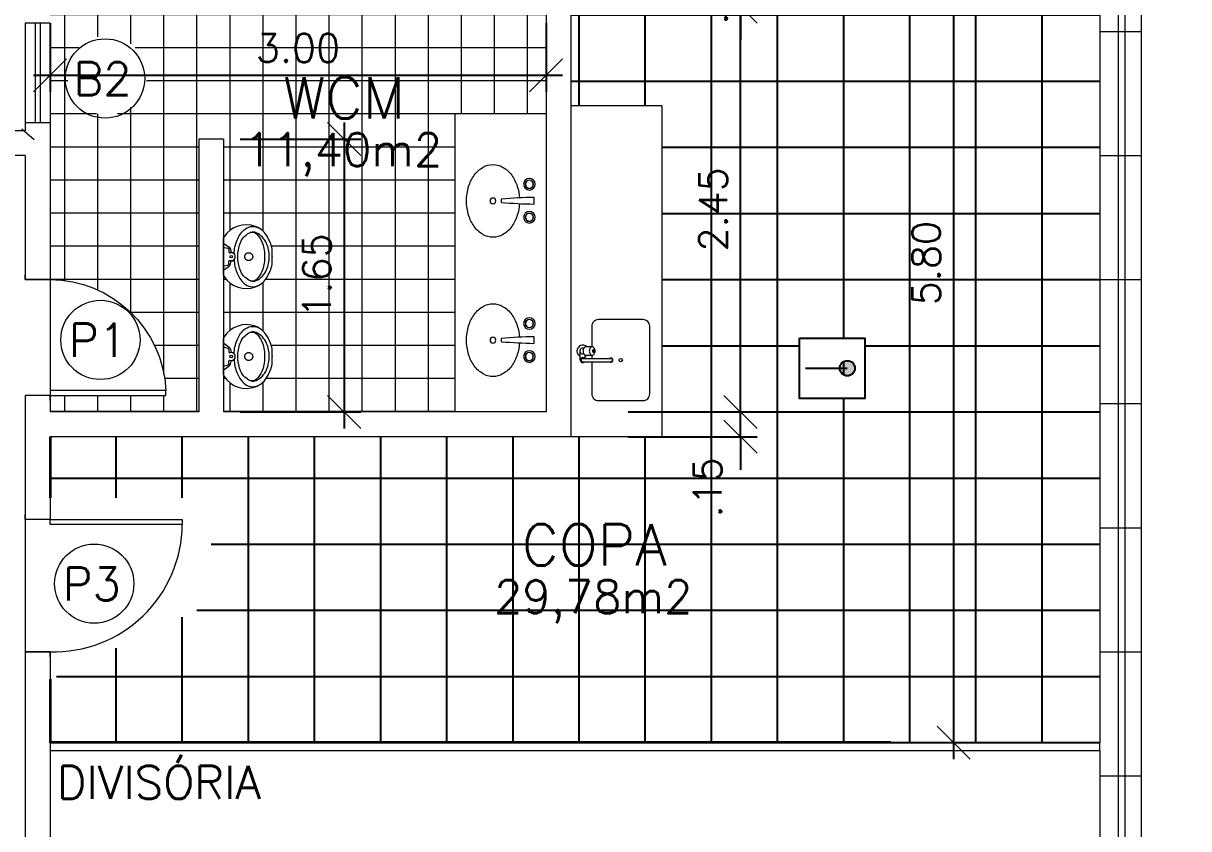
# Model space of a CAD drawing. Header units: millimetres. Extents: x 521 to 1055, y 261 to 520.
# Drawn here: x 540.3 to 547.35, y 417.68 to 422.55 of the extents above; entities that cross this region are included whole.
import ezdxf
from ezdxf.enums import TextEntityAlignment as Align

# ---------------------------------------------------------------- set-up
doc = ezdxf.new("R2010")
doc.units = ezdxf.units.MM
doc.linetypes.add('CONTINU', pattern=[0])
doc.linetypes.add('DASHDOT', pattern=[1, 0.5, -0.25, 0, -0.25])
doc.layers.add('0.1', color=8, linetype='Continuous', lineweight=13)
doc.layers.add('ppci', color=8, linetype='Continuous')
doc.styles.add('ROMANS', font='romans')
doc.styles.get("Standard").update_dxf_attribs({"font": 'romans.shx'})
doc.dimstyles.new('Fares Eng - 50', dxfattribs={"dimscale": 2, "dimtxt": 0.085, "dimasz": 0.1, "dimexe": 0.05, "dimexo": 0.05, "dimgap": 0.04, "dimtad": 1, "dimzin": 4, "dimdsep": 46, "dimtxsty": 'ROMANS', "dimblk1": 'OBLIQUE', "dimblk2": 'OBLIQUE', "dimsah": 1, "dimcen": 0.05, "dimdle": 0.05, "dimclrd": 8, "dimclre": 8, "dimclrt": 8, "dimaunit": 1, "dimadec": 0, "dimazin": 0, "dimtfac": 1, "dimtix": 1, "dimtmove": 2, "dimatfit": 0, "dimldrblk": 'OPEN90', "dimfxl": 1, "dimtolj": 1, "dimtzin": 0, "dimarcsym": 0})

# ---------------------------------------------------------------- blocks, each defined once
blk = doc.blocks.new('P80')
for points in [[(0, 0.86), (0, 0.83), (0.15, 0.83), (0.15, 0.86)], [(0, 0), (0, 0.03), (0.15, 0.03), (0.15, 0)]]:
    blk.add_lwpolyline(points)
blk.add_lwpolyline([(-0.8, 0.06), (0, 0.06), (0, 0.03), (-0.8, 0.03)], close=True)
at = {"color": 8}
blk.add_arc((-0.0251, 0.0555), 0.7749, 88.14082, 179.6698, dxfattribs=at)
blk = doc.blocks.new('_OBLIQUE')
at = {"color": 0, "linetype": 'ByBlock'}
blk.add_line((-0.5, -0.5), (0.5, 0.5), dxfattribs=at)
blk = doc.blocks.new('*D1209')
at = {"layer": '0.1', "color": 8, "linetype": 'CONTINU', "lineweight": -2, "transparency": 16777216}
for p, q in [((544.6402, 422.7965), (544.6402, 422.9965)), ((543.9615, 422.7965), (544.7402, 422.7965)), ((544.6402, 422.6465), (544.6402, 422.7965)), ((543.9615, 422.6465), (544.7402, 422.6465)), ((544.6402, 422.6465), (544.6402, 422.4465))]:
    blk.add_line(p, q, dxfattribs=at)
at = {"layer": 'DEFPOINTS', "color": 0, "linetype": 'CONTINU', "lineweight": -2, "transparency": 16777216}
for p in [(543.8615, 422.7965), (544.6402, 422.7965), (543.8615, 422.6465)]:
    blk.add_point(p, dxfattribs=at)
at = {"layer": '0.1', "color": 8, "linetype": 'CONTINU', "lineweight": -2, "transparency": 16777216, "xscale": 0.2, "yscale": 0.2, "zscale": 0.2}
for p, rotation in [((544.6402, 422.7965), 270), ((544.6402, 422.6465), 90)]:
    blk.add_blockref('_OBLIQUE', p, dxfattribs=dict(at, rotation=rotation))
at = {"layer": '0.1', "color": 8, "linetype": 'CONTINU', "transparency": 16777216, "insert": (544.4752, 422.7215), "char_height": 0.17, "attachment_point": 5, "rotation": 90, "style": 'ROMANS'}
blk.add_mtext('\\A1;.15', dxfattribs=at)
blk = doc.blocks.new('_Open90')
at = {"color": 0, "linetype": 'ByBlock', "lineweight": -2}
for p, q in [((-0.5, 0.5), (0, 0)), ((0, 0), (-1, 0)), ((0, 0), (-0.5, -0.5))]:
    blk.add_line(p, q, dxfattribs=at)
blk = doc.blocks.new('*D1211')
at = {"layer": '0.1', "color": 8, "linetype": 'CONTINU', "lineweight": -2, "transparency": 16777216}
for p, q in [((544.6402, 420.1965), (544.6402, 420.3965)), ((543.9615, 420.1965), (544.7402, 420.1965)), ((544.6402, 420.0465), (544.6402, 420.1965)), ((543.9615, 420.0465), (544.7402, 420.0465)), ((544.6402, 420.0465), (544.6402, 419.8465))]:
    blk.add_line(p, q, dxfattribs=at)
at = {"layer": 'DEFPOINTS', "color": 0, "linetype": 'CONTINU', "lineweight": -2, "transparency": 16777216}
for p in [(543.8615, 420.1965), (544.6402, 420.1965), (543.8615, 420.0465)]:
    blk.add_point(p, dxfattribs=at)
at = {"layer": '0.1', "color": 8, "linetype": 'CONTINU', "lineweight": -2, "transparency": 16777216, "xscale": 0.2, "yscale": 0.2, "zscale": 0.2}
for p, rotation in [((544.6402, 420.1965), 270), ((544.6402, 420.0465), 90)]:
    blk.add_blockref('_OBLIQUE', p, dxfattribs=dict(at, rotation=rotation))
at = {"layer": '0.1', "color": 8, "linetype": 'CONTINU', "transparency": 16777216, "insert": (544.4402, 419.7405), "char_height": 0.17, "attachment_point": 5, "rotation": 90, "style": 'ROMANS'}
blk.add_mtext('\\A1;.15', dxfattribs=at)
blk = doc.blocks.new('*D1229')
at = {"layer": '0.1', "color": 8, "linetype": 'CONTINU', "lineweight": -2, "transparency": 16777216}
for p, q in [((539.5941, 421.8465), (539.5941, 403.5465)), ((540.214, 421.7465), (539.4941, 421.7465)), ((540.214, 403.6465), (539.4941, 403.6465))]:
    blk.add_line(p, q, dxfattribs=at)
at = {"layer": 'DEFPOINTS', "color": 0, "linetype": 'CONTINU', "lineweight": -2, "transparency": 16777216}
for p in [(540.314, 421.7465), (539.5941, 403.6465), (540.314, 403.6465)]:
    blk.add_point(p, dxfattribs=at)
at = {"layer": '0.1', "color": 8, "linetype": 'CONTINU', "lineweight": -2, "transparency": 16777216, "xscale": 0.2, "yscale": 0.2, "zscale": 0.2}
for p, rotation in [((539.5941, 421.7465), 90), ((539.5941, 403.6465), 270)]:
    blk.add_blockref('_OBLIQUE', p, dxfattribs=dict(at, rotation=rotation))
at = {"layer": '0.1', "color": 8, "linetype": 'CONTINU', "transparency": 16777216, "insert": (539.4291, 412.6965), "char_height": 0.17, "attachment_point": 5, "rotation": 90, "style": 'ROMANS'}
blk.add_mtext('\\A1;18.10', dxfattribs=at)
blk = doc.blocks.new('P70')
for points in [[(0, 0.76), (0, 0.73), (0.15, 0.73), (0.15, 0.76)], [(0, 0), (0, 0.03), (0.15, 0.03), (0.15, 0)]]:
    blk.add_lwpolyline(points)
blk.add_lwpolyline([(-0.7, 0.06), (0, 0.06), (0, 0.03), (-0.7, 0.03)], close=True)
at = {"color": 8}
blk.add_arc((0, 0.0293), 0.7007, 90, 177.4911, dxfattribs=at)
blk = doc.blocks.new('MIC')
for p, q in [((0, 0), (0, 0.1115)), ((0.294, 0.0017), (0.294, 0)), ((0, -0.1115), (0, 0)), ((0.294, 0), (0.294, -0.0017))]:
    blk.add_line(p, q)
for points in [[(0.0639, 0.016, -0.100603), (0.082, 0.1, -0.114611), (0.123, 0.161, -0.309836), (0.2095, 0.1751, -0.309836)], [(0.1614, -0.1456), (0.1649, -0.1467, 0.189039), (0.1967, -0.145, 0.189014), (0.26, -0.0796, 0.116802), (0.275, 0, 0.116802), (0.26, 0.0796, 0.189014), (0.1967, 0.145, 0.189039), (0.1649, 0.1467), (0.1614, 0.1456)], [(0.002, 0.0805), (0.034, 0.057, -0.1805), (0.041, 0.0455), (0.043, 0.032, 0.35029), (0.0485, 0.026, -0.252034), (0.063, 0.0195)], [(0, 0.0531, -0.473116), (0.005, 0.056), (0.025, 0.0515, -0.362542), (0.0315, 0.043), (0.0325, 0.0285, 0.564769), (0.0386, 0.0228)], [(0, -0.0531, 0.473116), (0.005, -0.056), (0.025, -0.0515, 0.362542), (0.0315, -0.043), (0.0325, -0.0285, -0.564769), (0.0386, -0.0228)], [(0.002, -0.0805), (0.034, -0.057, 0.1805), (0.041, -0.0455), (0.043, -0.032, -0.35029), (0.0485, -0.026, 0.252034), (0.063, -0.0195)], [(0.0639, -0.016, 0.100603), (0.082, -0.1, 0.114611), (0.123, -0.161, 0.309836), (0.2095, -0.1751, 0.309836)]]:
    blk.add_lwpolyline(points, format="xyb")
blk.add_lwpolyline([(0.247, 0), (0.2471, -0.0078, -0.102017), (0.2314, -0.0902, -0.100634), (0.1998, -0.1372, -0.31043), (0.1587, -0.1445, -0.029837), (0.153, -0.1425, -0.193887), (0.1005, -0.08, -0.096635), (0.0855, 0, -0.096635), (0.1005, 0.08, -0.193887), (0.153, 0.1425, -0.029837), (0.1587, 0.1445, -0.31043), (0.1998, 0.1372, -0.100634), (0.2314, 0.0902, -0.102017), (0.2471, 0.0078)], format="xyb", close=True)
blk.add_circle((0.046, 0), 0.0075)
at = {"linetype": 'DASHDOT'}
blk.add_circle((0.152, 0), 0.024, dxfattribs=at)
for centre, radius, start, end in [((0.1378, 0.0316), 0.1612, 69.9635, 146.72537), ((0.1387, 0.0475), 0.146, 35.25885, 68.15339), ((0.0142, 0.1113), 0.0142, 142.06491, 179.05502), ((0.0355, -0.0108), 0.2641, 26.26256, 32.66128), ((-0.0293, -0.0427), 0.3364, 21.06742, 26.26256), ((0.1598, 0.0301), 0.1338, 1.84509, 21.06742), ((0.046, 0), 0.024, 251.96736, 108.03264), ((-0.7216, 0.0017), 1.0157, 360, 1.84509), ((0.1598, -0.0301), 0.1338, 338.93258, 358.15491), ((-0.7216, -0.0017), 1.0157, 358.15491, 360), ((0.0142, -0.1113), 0.0142, 180.94498, 217.93509), ((0.1378, -0.0316), 0.1612, 213.27463, 290.0365), ((0.1387, -0.0475), 0.146, 291.84661, 324.74115), ((0.0355, 0.0108), 0.2641, 327.33872, 333.73744), ((-0.0293, 0.0427), 0.3364, 333.73744, 338.93258)]:
    blk.add_arc(centre, radius, start, end)
blk = doc.blocks.new('ÁREA')
for p in [(0.00005, 0.003762), (0, 0)]:
    blk.add_attdef('COMPARTIMENTO', text='', height=0.0025).set_placement(p, align=Align.CENTER)
at = {"color": 1}
for p in [(-0.00005, -0.003762), (-0.000099, -0.007523)]:
    blk.add_attdef('ÁREA', text='', height=0.002, dxfattribs=at).set_placement(p, align=Align.CENTER)
blk = doc.blocks.new('*D1230')
at = {"layer": '0.1', "color": 8, "linetype": 'CONTINU', "lineweight": -2, "transparency": 16777216}
for p, q in [((540.464, 422.5465), (540.464, 422.1319)), ((543.464, 422.5465), (543.464, 422.1319)), ((543.564, 422.2319), (540.364, 422.2319))]:
    blk.add_line(p, q, dxfattribs=at)
at = {"layer": 'DEFPOINTS', "color": 0, "linetype": 'CONTINU', "lineweight": -2, "transparency": 16777216}
for p in [(540.464, 422.6465), (543.464, 422.6465), (540.464, 422.2319)]:
    blk.add_point(p, dxfattribs=at)
at = {"layer": '0.1', "color": 8, "linetype": 'CONTINU', "lineweight": -2, "transparency": 16777216, "xscale": 0.2, "yscale": 0.2, "zscale": 0.2, "rotation": 180}
blk.add_blockref('_OBLIQUE', (540.464, 422.2319), dxfattribs=at)
at = {"layer": '0.1', "color": 8, "linetype": 'CONTINU', "lineweight": -2, "transparency": 16777216, "xscale": 0.2, "yscale": 0.2, "zscale": 0.2}
blk.add_blockref('_OBLIQUE', (543.464, 422.2319), dxfattribs=at)
at = {"layer": '0.1', "color": 8, "linetype": 'CONTINU', "transparency": 16777216, "insert": (541.964, 422.3969), "char_height": 0.17, "attachment_point": 5, "style": 'ROMANS'}
blk.add_mtext('\\A1;3.00', dxfattribs=at)
blk = doc.blocks.new('*D1231')
at = {"layer": '0.1', "color": 8, "linetype": 'CONTINU', "lineweight": -2, "transparency": 16777216}
for p, q in [((542.2433, 421.9465), (542.2433, 420.0965)), ((541.614, 421.8465), (542.3433, 421.8465)), ((541.614, 420.1965), (542.3433, 420.1965))]:
    blk.add_line(p, q, dxfattribs=at)
at = {"layer": 'DEFPOINTS', "color": 0, "linetype": 'CONTINU', "lineweight": -2, "transparency": 16777216}
for p in [(541.514, 421.8465), (541.514, 420.1965), (542.2433, 420.1965)]:
    blk.add_point(p, dxfattribs=at)
at = {"layer": '0.1', "color": 8, "linetype": 'CONTINU', "lineweight": -2, "transparency": 16777216, "xscale": 0.2, "yscale": 0.2, "zscale": 0.2}
for p, rotation in [((542.2433, 421.8465), 90), ((542.2433, 420.1965), 270)]:
    blk.add_blockref('_OBLIQUE', p, dxfattribs=dict(at, rotation=rotation))
at = {"layer": '0.1', "color": 8, "linetype": 'CONTINU', "transparency": 16777216, "insert": (542.0783, 421.0215), "char_height": 0.17, "attachment_point": 5, "rotation": 90, "style": 'ROMANS'}
blk.add_mtext('\\A1;1.65', dxfattribs=at)
blk = doc.blocks.new('*D1239')
at = {"layer": '0.1', "color": 8, "linetype": 'CONTINU', "lineweight": -2, "transparency": 16777216}
for p, q in [((544.6402, 420.0965), (544.6402, 422.7465)), ((543.9615, 422.6465), (544.7402, 422.6465)), ((543.9615, 420.1965), (544.7402, 420.1965))]:
    blk.add_line(p, q, dxfattribs=at)
at = {"layer": 'DEFPOINTS', "color": 0, "linetype": 'CONTINU', "lineweight": -2, "transparency": 16777216}
for p in [(543.8615, 422.6465), (544.6402, 422.6465), (543.8615, 420.1965)]:
    blk.add_point(p, dxfattribs=at)
at = {"layer": '0.1', "color": 8, "linetype": 'CONTINU', "lineweight": -2, "transparency": 16777216, "xscale": 0.2, "yscale": 0.2, "zscale": 0.2}
for p, rotation in [((544.6402, 422.6465), 90), ((544.6402, 420.1965), 270)]:
    blk.add_blockref('_OBLIQUE', p, dxfattribs=dict(at, rotation=rotation))
at = {"layer": '0.1', "color": 8, "linetype": 'CONTINU', "transparency": 16777216, "insert": (544.4752, 421.4215), "char_height": 0.17, "attachment_point": 5, "rotation": 90, "style": 'ROMANS'}
blk.add_mtext('\\A1;2.45', dxfattribs=at)
blk = doc.blocks.new('Cuba')
blk.add_lwpolyline([(0.0008, 0.05), (-0.0074, 0.05, -0.389688), (-0.0094, 0.0518, -0.017234), (-0.0192, 0.248, -0.418769), (-0.0172, 0.25), (0.0008, 0.25), (0.0188, 0.25, -0.418769), (0.0208, 0.248, -0.017234), (0.011, 0.0518, -0.389688), (0.009, 0.05)], format="xyb", close=True)
blk.add_lwpolyline([(-0.0164, 0.1596, 0.059592), (-0.087, 0.1472, 0.084248), (-0.1556, 0.1131, 0.106469), (-0.2045, 0.0584, 0.130159), (-0.22, 0, 0.130159), (-0.2045, -0.0584, 0.106469), (-0.1556, -0.1131, 0.084248), (-0.087, -0.1472, 0.073281), (0, -0.16, 0.073281), (0.087, -0.1472, 0.084248), (0.1556, -0.1131, 0.106469), (0.2045, -0.0584, 0.130159), (0.22, 0, 0.130159), (0.2045, 0.0584, 0.106469), (0.1556, 0.1131, 0.084248), (0.087, 0.1472, 0.058268), (0.018, 0.1595, 0.073281)], format="xyb")
for centre, radius in [((-0.0992, 0.22), 0.035), ((0.1008, 0.22), 0.035), ((0, 0), 0.0175)]:
    blk.add_circle(centre, radius)
at = {"color": 8}
for centre, radius in [((-0.0992, 0.22), 0.025), ((-0.0992, 0.22), 0.024), ((0.1008, 0.22), 0.025), ((0.1008, 0.22), 0.024)]:
    blk.add_circle(centre, radius, dxfattribs=at)
blk = doc.blocks.new('*D1184')
at = {"layer": '0.1', "color": 8, "linetype": 'CONTINU', "lineweight": -2, "transparency": 16777216}
for p, q in [((548.0455, 424.0965), (548.0455, 420.0965)), ((547.164, 423.9965), (548.1455, 423.9965)), ((547.664, 420.1965), (548.1455, 420.1965))]:
    blk.add_line(p, q, dxfattribs=at)
at = {"layer": 'DEFPOINTS', "color": 0, "linetype": 'CONTINU', "lineweight": -2, "transparency": 16777216}
for p in [(547.064, 423.9965), (547.564, 420.1965), (548.0455, 420.1965)]:
    blk.add_point(p, dxfattribs=at)
at = {"layer": '0.1', "color": 8, "linetype": 'CONTINU', "lineweight": -2, "transparency": 16777216, "xscale": 0.2, "yscale": 0.2, "zscale": 0.2}
for p, rotation in [((548.0455, 423.9965), 90), ((548.0455, 420.1965), 270)]:
    blk.add_blockref('_OBLIQUE', p, dxfattribs=dict(at, rotation=rotation))
at = {"layer": '0.1', "color": 8, "linetype": 'CONTINU', "transparency": 16777216, "insert": (547.8805, 422.0965), "char_height": 0.17, "attachment_point": 5, "rotation": 90, "style": 'ROMANS'}
blk.add_mtext('\\A1;3.80', dxfattribs=at)
blk = doc.blocks.new('PIA')
for p, q in [((0, 0.245), (0.0435, 0.245)), ((0.01, 0.23), (0.01, 0.06)), ((0.01, 0.215), (0.0309, 0.215)), ((0.03, 0.175), (0.01, 0.175))]:
    blk.add_line(p, q)
blk.add_lwpolyline([(-0.01, 0.23), (-0.01, 0.06)])
for points in [[(0.08, 0.1728), (0.08, 0.2104, 0.133256), (0.0783, 0.2168, 0.106756), (0.0727, 0.2229, 0.082828), (0.0649, 0.2266, 0.071352), (0.055, 0.2281, 0.071352), (0.0451, 0.2266, 0.082828), (0.0373, 0.2229, 0.106756), (0.0317, 0.2168, 0.133256), (0.03, 0.2104), (0.03, 0.1728)], [(-0.01, 0.175), (-0.205, 0.175, 0.414214), (-0.245, 0.135), (-0.245, -0.135, 0.414214), (-0.205, -0.175), (0.205, -0.175, 0.414214), (0.245, -0.135), (0.245, 0.135, 0.414214), (0.205, 0.175), (0.08, 0.175)]]:
    blk.add_lwpolyline(points, format="xyb")
at = {"color": 8}
for points in [[(0.046, 0.245, 0.263265), (0.0375, 0.23), (0.0375, 0.223)], [(0.0725, 0.223), (0.0725, 0.23, 0.546464), (0.0477, 0.2459, 0.546464)]]:
    blk.add_lwpolyline(points, format="xyb", dxfattribs=at)
blk.add_lwpolyline([(0.03, 0.1728, 0.133256), (0.0317, 0.1664, 0.106756), (0.0373, 0.1603, 0.082828), (0.0451, 0.1565, 0.071352), (0.055, 0.1551, 0.071352), (0.0649, 0.1565, 0.082828), (0.0727, 0.1603, 0.106756), (0.0783, 0.1664, 0.133256), (0.08, 0.1728, 0.133256), (0.0783, 0.1792, 0.106756), (0.0727, 0.1853, 0.082828), (0.0649, 0.189, 0.071352), (0.055, 0.1905, 0.071352), (0.0451, 0.189, 0.082828), (0.0373, 0.1853, 0.106756), (0.0317, 0.1792, 0.133256)], format="xyb", close=True)
blk.add_lwpolyline([(0.0625, 0.1653, 0.133256), (0.062, 0.1672, 0.106756), (0.0603, 0.169, 0.082828), (0.058, 0.1702, 0.071352), (0.055, 0.1706, 0.071352), (0.052, 0.1702, 0.082828), (0.0497, 0.169, 0.106756), (0.048, 0.1672, 0.133256), (0.0475, 0.1653, 0.133256), (0.048, 0.1634, 0.106756), (0.0497, 0.1615, 0.082828), (0.052, 0.1604, 0.071352), (0.055, 0.16, 0.071352), (0.058, 0.1604, 0.082828), (0.0603, 0.1615, 0.106756), (0.062, 0.1634, 0.133256)], format="xyb", close=True, dxfattribs=at)
blk.add_circle((0, 0), 0.01)
for centre, radius, start, end in [((0, 0.23), 0.015, 311.81031, 228.18969), ((0, 0.23), 0.01, 0.00021, 180.00021), ((0.0435, 0.255), 0.01, 270, 294.61998), ((0, 0.06), 0.01, 180.00012, 0.00012)]:
    blk.add_arc(centre, radius, start, end)
for centre, radius, start, end in [((0.055, 0.23), 0.035, 315.58469, 154.62307), ((0.055, 0.23), 0.035, 205.37693, 224.41531), ((0, 0.06), 0.0125, 143.1301, 36.8699)]:
    blk.add_arc(centre, radius, start, end, dxfattribs=at)
blk = doc.blocks.new('*D1243')
at = {"layer": '0.1', "color": 8, "linetype": 'CONTINU', "lineweight": -2, "transparency": 16777216}
for p, q in [((545.9288, 424.0965), (545.9288, 418.0965)), ((546.714, 423.9965), (545.8288, 423.9965)), ((546.714, 418.1965), (545.8288, 418.1965))]:
    blk.add_line(p, q, dxfattribs=at)
at = {"layer": 'DEFPOINTS', "color": 0, "linetype": 'CONTINU', "lineweight": -2, "transparency": 16777216}
for p in [(546.814, 423.9965), (545.9288, 418.1965), (546.814, 418.1965)]:
    blk.add_point(p, dxfattribs=at)
at = {"layer": '0.1', "color": 8, "linetype": 'CONTINU', "lineweight": -2, "transparency": 16777216, "xscale": 0.2, "yscale": 0.2, "zscale": 0.2}
for p, rotation in [((545.9288, 423.9965), 90), ((545.9288, 418.1965), 270)]:
    blk.add_blockref('_OBLIQUE', p, dxfattribs=dict(at, rotation=rotation))
at = {"layer": '0.1', "color": 8, "linetype": 'CONTINU', "transparency": 16777216, "insert": (545.7638, 421.0965), "char_height": 0.17, "attachment_point": 5, "rotation": 90, "style": 'ROMANS'}
blk.add_mtext('\\A1;5.80', dxfattribs=at)

msp = doc.modelspace()

# ---------------------------------------------------------------- hatches: boundary and pattern name
at = {"layer": '0.1', "linetype": 'CONTINU', "lineweight": -2}
h = msp.add_hatch(dxfattribs=at)
h.set_pattern_fill('ANGLE', color=8, style=0)
h.set_pattern_definition([(0, (540.464, 418.1965), (0, 6.985), [5.08, -1.905]), (90, (540.464, 418.1965), (-6.985, 4e-16), [5.08, -1.905])])
h.paths.add_polyline_path([(546.81404, 423.09649), (546.81404, 423.99649), (543.61404, 423.99649), (543.61404, 422.04649), (544.16404, 422.04649), (544.16404, 420.04649), (543.61404, 420.04649), (540.46404, 420.04649), (540.46404, 419.67672), (541.40482, 419.67672), (541.48066, 419.05793), (540.46404, 418.57804), (540.46404, 418.19649), (546.81404, 418.19649), (546.81404, 420.2)])
h.paths.add_polyline_path([(545.39237, 420.64274), (545.39237, 420.27833), (544.99658, 420.27833), (544.99658, 420.64274)], flags=16)
h.paths.add_polyline_path([(545.33215, 420.46054, -1), (545.24036, 420.46054, -1)], flags=0)
h.paths.add_polyline_path([(545.81404, 423.24649, -1), (546.31404, 423.24649, -1)], flags=16)
h.paths.add_polyline_path([(544.60274, 422.50494), (544.60274, 422.93804), (544.34774, 422.93804), (544.34774, 422.50494)], flags=24)
h.paths.add_polyline_path([(544.60274, 423.10708), (544.60274, 423.68589), (544.34774, 423.68589), (544.34774, 423.10708)], flags=24)
h.paths.add_polyline_path([(544.56774, 419.52394), (544.56774, 419.95704), (544.31274, 419.95704), (544.31274, 419.52394)], flags=24)
h.paths.add_polyline_path([(546.476, 423.32994), (546.476, 423.76304), (546.221, 423.76304), (546.221, 423.32994)], flags=24)
h.paths.add_polyline_path([(544.60274, 421.11994), (544.60274, 421.72304), (544.34774, 421.72304), (544.34774, 421.11994)], flags=24)
h.paths.add_polyline_path([(543.05186, 418.88187), (544.4471, 418.88187), (544.4471, 419.23901), (543.05186, 419.23901)], flags=24)
h.paths.add_polyline_path([(543.22933, 419.20494), (544.2829, 419.20494), (544.2829, 419.57994), (543.22933, 419.57994)], flags=24)
h.paths.add_polyline_path([(545.8913, 420.79494), (545.8913, 421.39804), (545.6363, 421.39804), (545.6363, 420.79494)], flags=24)
h = msp.add_hatch(dxfattribs=at)
h.set_pattern_fill('_USER', color=8, scale=0.4, style=0, double=1, pattern_type=0)
h.set_pattern_definition([(0, (540.46404, 418.1965), (0, 0.4), []), (90, (540.46404, 418.1965), (-0.4, 2e-17), [])])
h.paths.add_polyline_path([(546.81404, 423.09649), (546.81404, 423.99649), (543.61404, 423.99649), (543.61404, 422.04649), (544.16404, 422.04649), (544.16404, 420.04649), (543.61404, 420.04649), (540.46404, 420.04649), (540.46404, 419.67672), (541.40482, 419.67672), (541.48066, 419.05793), (540.46404, 418.57804), (540.46404, 418.19649), (546.81404, 418.19649), (546.81404, 420.2)])
h.paths.add_polyline_path([(545.39237, 420.64274), (545.39237, 420.27833), (544.99658, 420.27833), (544.99658, 420.64274)], flags=16)
h.paths.add_polyline_path([(545.33215, 420.46054, -1), (545.24036, 420.46054, -1)], flags=0)
h.paths.add_polyline_path([(545.81404, 423.24649, -1), (546.31404, 423.24649, -1)], flags=16)
h.paths.add_polyline_path([(544.60274, 422.50494), (544.60274, 422.93804), (544.34774, 422.93804), (544.34774, 422.50494)], flags=24)
h.paths.add_polyline_path([(544.60274, 423.10708), (544.60274, 423.68589), (544.34774, 423.68589), (544.34774, 423.10708)], flags=24)
h.paths.add_polyline_path([(544.56774, 419.52394), (544.56774, 419.95704), (544.31274, 419.95704), (544.31274, 419.52394)], flags=24)
h.paths.add_polyline_path([(546.476, 423.32994), (546.476, 423.76304), (546.221, 423.76304), (546.221, 423.32994)], flags=24)
h.paths.add_polyline_path([(544.60274, 421.11994), (544.60274, 421.72304), (544.34774, 421.72304), (544.34774, 421.11994)], flags=24)
h.paths.add_polyline_path([(543.05186, 418.88187), (544.4471, 418.88187), (544.4471, 419.23901), (543.05186, 419.23901)], flags=24)
h.paths.add_polyline_path([(543.22933, 419.20494), (544.2829, 419.20494), (544.2829, 419.57994), (543.22933, 419.57994)], flags=24)
h.paths.add_polyline_path([(545.8913, 420.79494), (545.8913, 421.39804), (545.6363, 421.39804), (545.6363, 420.79494)], flags=24)
at = {"layer": '0.1', "linetype": 'CONTINU'}
h = msp.add_hatch(dxfattribs=at)
h.set_pattern_fill('_USER', color=8, scale=0.2, style=0, double=1, pattern_type=0)
h.set_pattern_definition([(0, (-69.2474, 0), (0, 0.2), []), (90, (-69.2474, 0), (-0.2, 1e-17), [])])
h.paths.add_polyline_path([(541.77191, 421.26722, -0.027927), (541.78641, 421.24155, -0.0226719), (541.79865, 421.21362, -0.0840705), (541.80752, 421.16984, -0.0080509), (541.80805, 421.13714), (541.80805, 421.13544), (541.80805, 421.13374, -0.0080509), (541.80752, 421.10104, -0.0840705), (541.79865, 421.05725, -0.0226719), (541.78641, 421.02933, -0.027927), (541.77191, 421.00366, -0.1445233), (541.70704, 420.95244, -0.3480503), (541.51704, 421.01544, -0.162816), (541.51404, 421.02394), (541.51404, 420.64299, -0.162816), (541.51704, 420.65149, -0.3480503), (541.70704, 420.71449, -0.1445233), (541.77191, 420.66327, -0.027927), (541.78641, 420.6376, -0.0226719), (541.79865, 420.60968, -0.0840705), (541.80752, 420.56589, -0.0080509), (541.80805, 420.53319), (541.80805, 420.53149), (541.80805, 420.52979, -0.0080509), (541.80752, 420.49709, -0.0840705), (541.79865, 420.4533, -0.0226719), (541.78641, 420.42538, -0.027927), (541.77191, 420.39971, -0.1445233), (541.70704, 420.34849, -0.3480503), (541.51704, 420.41149, -0.162816), (541.51404, 420.41999), (541.51404, 420.19649), (542.91404, 420.19649), (542.91404, 422.00188), (543.46404, 422.00188), (543.46404, 422.64649), (543.26404, 422.64649), (543.26404, 422.79649), (542.66404, 422.79649), (542.66404, 422.64649), (542.63404, 422.64649), (542.31404, 422.64649), (542.31404, 422.79649), (542.28444, 422.79649), (541.71404, 422.79649), (541.71404, 422.64649), (541.68404, 422.64649), (541.16404, 422.64649), (541.16404, 422.79649), (540.56404, 422.79649), (540.56404, 422.64649), (540.53404, 422.64649), (540.46404, 422.64649), (540.46404, 422.54649), (540.46404, 421.94649), (540.46404, 420.99649, -0.4014456), (541.16404, 420.32649), (541.16404, 420.29649), (540.46404, 420.29649), (540.46404, 420.26649), (540.46404, 420.19649), (541.36404, 420.19649), (541.36404, 421.84649), (541.51404, 421.84649), (541.51404, 421.24694, -0.162816), (541.51704, 421.25544, -0.3480503), (541.70704, 421.31844, -0.1445233)])
h.paths.add_polyline_path([(540.56953, 422.23121, -1), (541.04881, 422.23121, -1)], flags=16)
h.paths.add_polyline_path([(541.80557, 421.90861), (542.68057, 421.90861), (542.68057, 422.28361), (541.80557, 422.28361)], flags=8)
h.paths.add_polyline_path([(541.5531, 421.58554), (542.91977, 421.58554), (542.91977, 421.94268), (541.5531, 421.94268)], flags=24)
h.paths.add_polyline_path([(541.80557, 421.90861), (542.68057, 421.90861), (542.68057, 422.28361), (541.80557, 422.28361)], flags=24)
h.paths.add_polyline_path([(541.5531, 421.58554), (542.91977, 421.58554), (542.91977, 421.94268), (541.5531, 421.94268)], flags=8)
h.paths.add_polyline_path([(541.60928, 422.58189), (542.3188, 422.58189), (542.3188, 422.28189), (541.60928, 422.28189)], flags=24)
h.paths.add_polyline_path([(541.89332, 420.68101), (541.89332, 421.36196), (542.19332, 421.36196), (542.19332, 420.68101)], flags=24)
h.paths.add_polyline_path([(540.58761, 422.07969), (540.98285, 422.07969), (540.98285, 422.37969), (540.58761, 422.37969)], flags=24)
at = {"layer": 'ppci', "linetype": 'Continuous'}
msp.add_hatch(color=10, dxfattribs=at).paths.add_polyline_path([(545.24036, 420.46054, 1), (545.33215, 420.46054, 1)])

# ---------------------------------------------------------------- linework, layer by layer
at = {"layer": '0.1', "color": 8, "linetype": 'DASHDOT', "ltscale": 0.5}
msp.add_line((537.71404, 424.08649), (540.41404, 421.80649), dxfattribs=at)
at = {"layer": '0.1', "color": 7}
for p, q in [((543.61404, 423.99649), (543.61404, 420.04649)), ((543.46404, 422.64649), (543.46404, 420.19649)), ((540.46404, 422.54649), (540.31404, 422.54649)), ((540.31404, 421.94649), (540.46404, 421.94649)), ((540.31404, 421.94649), (540.31404, 421.89649)), ((540.46404, 421.94649), (540.46404, 420.99649)), ((540.31404, 421.89649), (540.11404, 421.89649)), ((541.36404, 421.84649), (541.36404, 420.19649)), ((541.51404, 421.84649), (541.36404, 421.84649)), ((541.51404, 421.84649), (541.51404, 420.19649)), ((540.31404, 421.74649), (540.11404, 421.74649)), ((540.31404, 421.74649), (540.31404, 420.99649)), ((540.31404, 420.99649), (540.46404, 420.99649)), ((540.46404, 420.29649), (540.31404, 420.29649)), ((540.31404, 420.29649), (540.31404, 419.54649)), ((540.46404, 420.29649), (540.46404, 420.19649)), ((541.36404, 420.19649), (540.46404, 420.19649)), ((543.46404, 420.19649), (541.51404, 420.19649)), ((543.61404, 420.04649), (540.46404, 420.04649)), ((540.46404, 420.04649), (540.46404, 419.54649)), ((540.46404, 419.54649), (540.31404, 419.54649)), ((540.31404, 418.74649), (540.46404, 418.74649)), ((540.31404, 418.74649), (540.31404, 414.64649)), ((540.46404, 418.74649), (540.46404, 414.64649))]:
    msp.add_line(p, q, dxfattribs=at)
at = {"layer": '0.1', "color": 8, "linetype": 'CONTINU'}
for p, q in [((546.81404, 423.09649), (546.81404, 420.09649)), ((546.92404, 423.09649), (546.92404, 405.24649)), ((546.96404, 423.09649), (546.96404, 405.24649)), ((547.06404, 423.09649), (547.06404, 405.24649)), ((540.31404, 422.54649), (540.31404, 421.94649)), ((540.37404, 422.54649), (540.37404, 421.94649)), ((540.40404, 422.54649), (540.40404, 421.94649)), ((540.46404, 422.54649), (540.46404, 421.94649)), ((546.81404, 422.49649), (547.06404, 422.49649)), ((544.16404, 422.04649), (543.61404, 422.04649)), ((544.16404, 422.04649), (544.16404, 420.04649)), ((546.81404, 421.74649), (547.06404, 421.74649)), ((540.46404, 420.99649), (540.46404, 420.29649)), ((546.81404, 420.99649), (547.06404, 420.99649)), ((546.81404, 420.24649), (547.06404, 420.24649)), ((546.81404, 420.2), (546.81404, 418.19649)), ((544.16404, 420.04649), (543.61404, 420.04649)), ((540.31404, 419.54649), (540.31404, 418.74649)), ((546.81404, 419.49649), (547.06404, 419.49649)), ((546.81404, 418.74649), (547.06404, 418.74649)), ((546.81404, 418.19649), (540.46404, 418.19649)), ((546.81404, 418.14649), (546.81404, 418.19649)), ((546.81404, 418.14649), (540.46404, 418.14649)), ((546.81404, 418.14649), (546.81404, 417.24649)), ((546.81404, 418.14649), (546.81404, 417.99649)), ((546.81404, 417.99649), (547.06404, 417.99649))]:
    msp.add_line(p, q, dxfattribs=at)
at = {"layer": '0.1', "color": 8}
for p, q in [((542.91404, 420.19649), (542.91404, 422.00188)), ((542.91404, 422.00188), (543.46404, 422.00188))]:
    msp.add_line(p, q, dxfattribs=at)
for centre in [(540.79711, 422.21282), (540.76902, 420.63218), (540.73141, 419.15813)]:
    msp.add_circle(centre, 0.23964, dxfattribs=at)
at = {"layer": 'ppci', "color": 10, "linetype": 'Continuous'}
msp.add_line((545.03295, 420.46054), (545.28626, 420.46054), dxfattribs=at)
msp.add_lwpolyline([(544.99658, 420.64274), (545.39237, 420.64274), (545.39237, 420.27833), (544.99658, 420.27833)], close=True, dxfattribs=at)
msp.add_circle((545.28626, 420.46054), 0.0459, dxfattribs=at)

# ---------------------------------------------------------------- block references
at = {"layer": '0.1', "color": 8}
ref = msp.add_blockref('ÁREA', (542.24307, 421.97111), dxfattribs=dict(at, xscale=133.3333333333333, yscale=133.3333333333333, zscale=133.3333333333333))
ref.add_attrib('COMPARTIMENTO', 'WCM', dxfattribs={"layer": '0', "color": 3, "height": 0.25}).set_placement((542.24307, 421.97111), align=Align.CENTER)
ref.add_attrib('ÁREA', '11,40m2', dxfattribs={"layer": '0', "color": 1, "height": 0.2}).set_placement((542.23644, 421.68316), align=Align.CENTER)
at = {"layer": '0.1', "color": 8, "xscale": -1, "rotation": 270}
for p in [(543.14319, 421.47259), (543.14319, 420.6305)]:
    msp.add_blockref('Cuba', p, dxfattribs=at)
at = {"layer": '0.1', "color": 8}
for p in [(541.51404, 421.13544), (541.51404, 420.53149)]:
    msp.add_blockref('MIC', p, dxfattribs=at)
at = {"layer": '0.1', "color": 8, "xscale": -1}
msp.add_blockref('P70', (540.46404, 420.26649), dxfattribs=at)
at = {"layer": '0.1', "color": 8, "linetype": 'CONTINU', "rotation": 90}
msp.add_blockref('PIA', (543.91616, 420.50993), dxfattribs=at)
at = {"layer": '0.1', "color": 8, "rotation": 180}
msp.add_blockref('P80', (540.46404, 419.57649), dxfattribs=at)
at = {"layer": '0.1', "color": 8}
ref = msp.add_blockref('ÁREA', (543.75611, 419.26744), dxfattribs=dict(at, xscale=133.3333333333333, yscale=133.3333333333333, zscale=133.3333333333333))
ref.add_attrib('COMPARTIMENTO', 'COPA', dxfattribs={"layer": '0', "color": 3, "height": 0.25}).set_placement((543.75611, 419.26744), align=Align.CENTER)
ref.add_attrib('ÁREA', '29,78m2', dxfattribs={"layer": '0', "color": 1, "height": 0.2}).set_placement((543.74948, 418.97948), align=Align.CENTER)

# ---------------------------------------------------------------- texts
for s, p in [('B2', (540.6065, 422.11131)), ('P1', (540.57841, 420.53066)), ('P3', (540.5408, 419.05661)), ('DIVISÓRIA', (540.50509, 417.85618))]:
    msp.add_text(s, height=0.2, dxfattribs=at).set_placement(p)

# ---------------------------------------------------------------- dimensions: what is measured, and where the dimension line sits
at = {"layer": '0.1', "color": 8, "linetype": 'CONTINU'}
for base, p1, p2, picture, middle in [((545.9288, 418.19649), (546.81404, 423.99649), (546.81404, 418.19649), '*D1243', (545.7638, 421.09649)), ((548.04553, 420.19649), (547.06404, 423.99649), (547.56404, 420.19649), '*D1184', (547.88053, 422.09649)), ((544.64024, 422.79649), (543.86146, 422.64649), (543.86146, 422.79649), '*D1209', (544.47524, 422.72149)), ((544.64024, 422.64649), (543.86146, 420.19649), (543.86146, 422.64649), '*D1239', (544.47524, 421.42149)), ((542.24332, 420.19649), (541.51404, 421.84649), (541.51404, 420.19649), '*D1231', (542.07832, 421.02149)), ((539.59407, 403.64649), (540.31404, 421.74649), (540.31404, 403.64649), '*D1229', (539.42907, 412.69649))]:
    dim = msp.add_linear_dim(base=base, p1=p1, p2=p2, angle=90, dimstyle='Fares Eng - 50', dxfattribs=at)
    dim.commit()
    dim.dimension.update_dxf_attribs({"geometry": picture, "text_midpoint": middle})
dim = msp.add_linear_dim(base=(540.46404, 422.23189), p1=(543.46404, 422.64649), p2=(540.46404, 422.64649), dimstyle='Fares Eng - 50', dxfattribs=at)
dim.commit()
dim.dimension.update_dxf_attribs({"geometry": '*D1230', "text_midpoint": (541.96404, 422.39689)})
dim = msp.add_linear_dim(base=(544.64024, 420.19649), p1=(543.86146, 420.04649), p2=(543.86146, 420.19649), angle=90, dimstyle='Fares Eng - 50', dxfattribs=at)
dim.commit()
dim.dimension.update_dxf_attribs({"geometry": '*D1211', "text_midpoint": (544.44024, 419.74049), "dimtype": 160})

doc.saveas('drawing.dxf')
